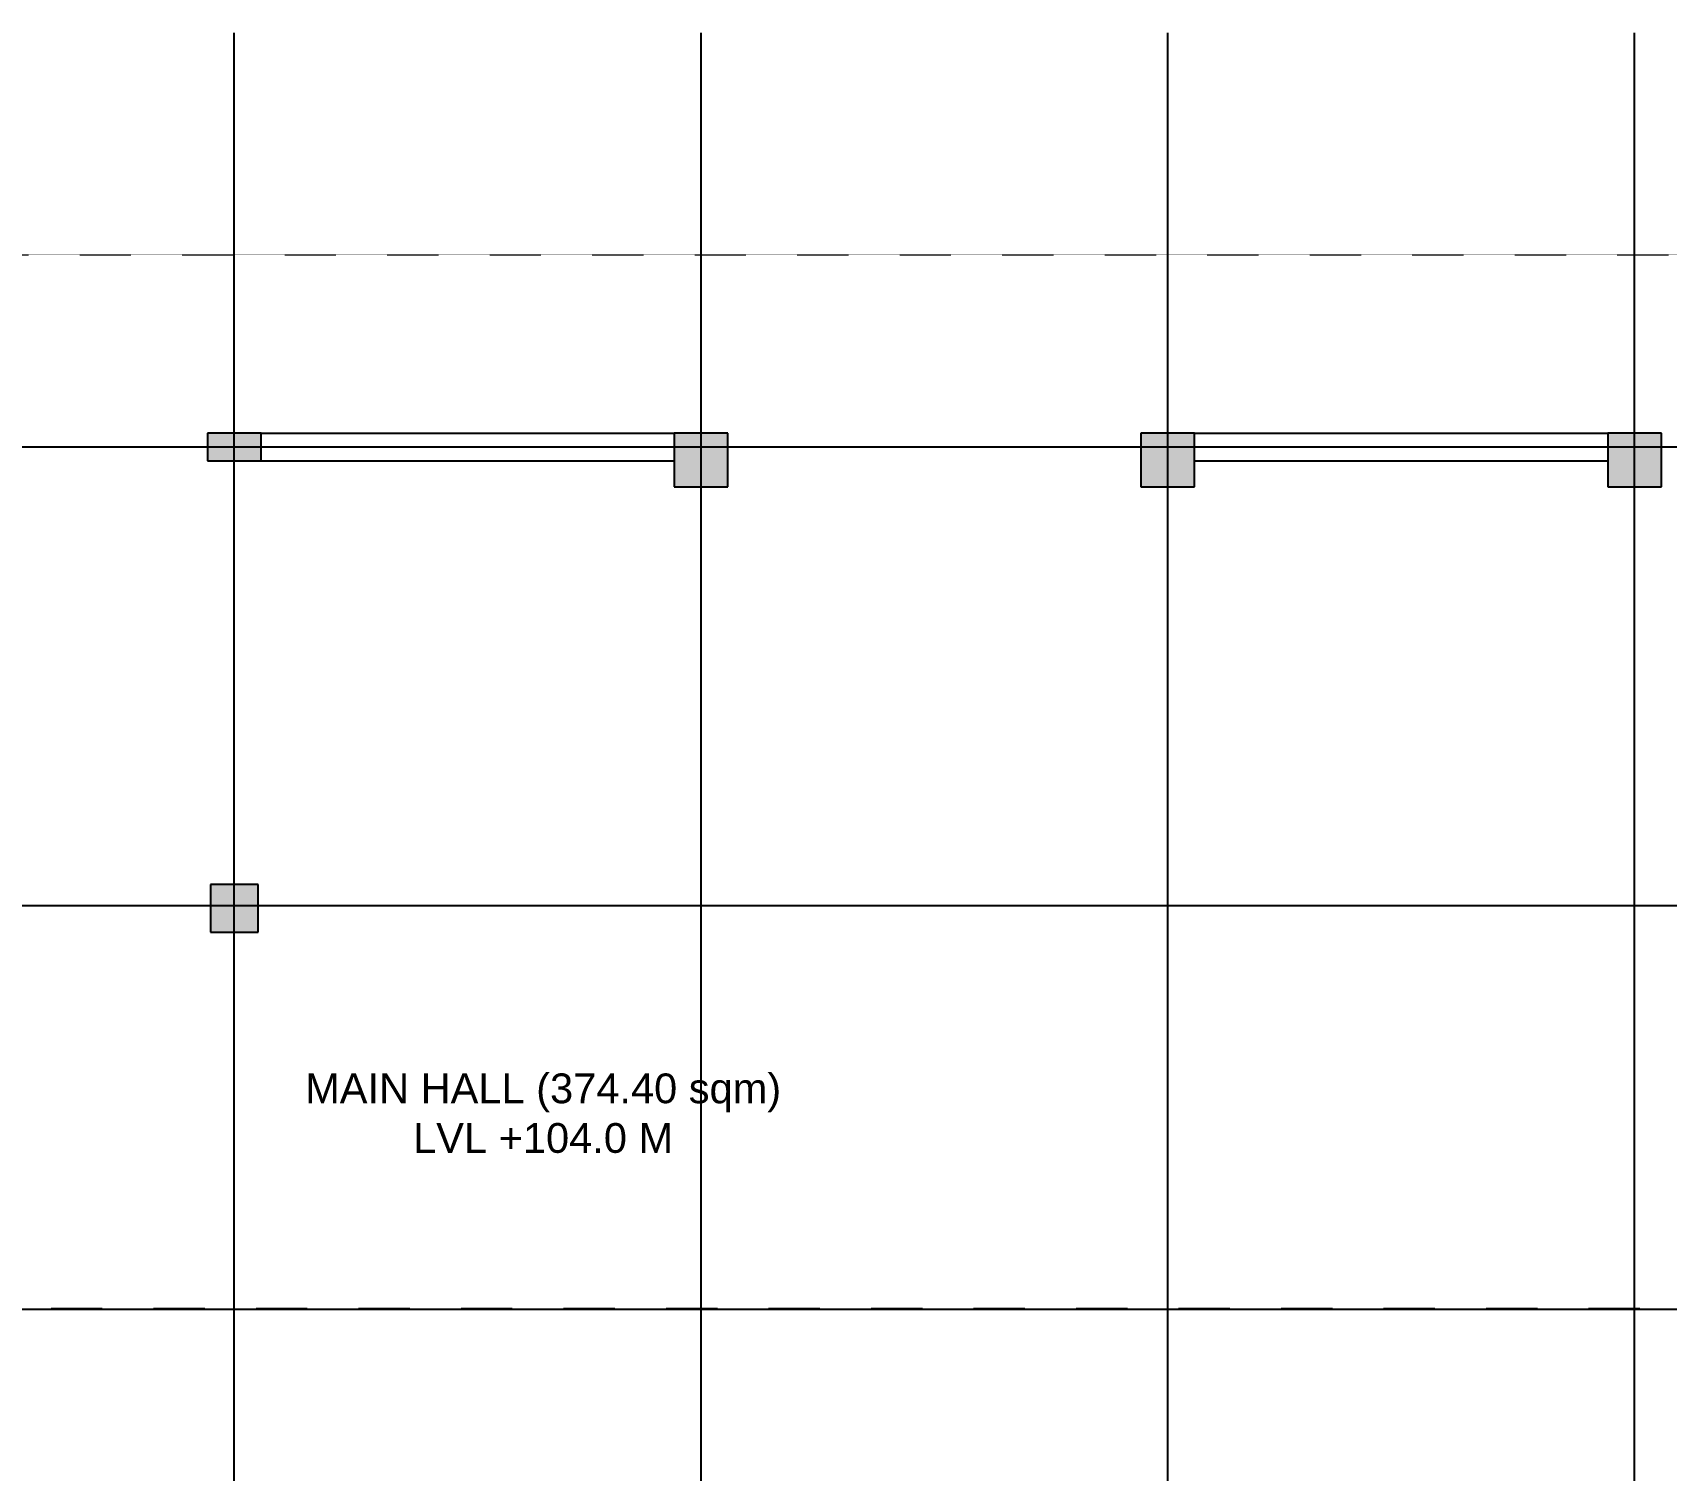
# Model space of a CAD drawing. Header units: millimetres. Extents: x 2659630 to 6742168, y -2425387 to -732288.
# Drawn here: x 2949646 to 2963365, y -1108558 to -1096484 of the extents above; entities that cross this region are included whole.
import ezdxf
from ezdxf.enums import TextEntityAlignment as Align

# ---------------------------------------------------------------- set-up
doc = ezdxf.new("R2010")
doc.units = ezdxf.units.MM
doc.linetypes.add('DASHED', pattern=[0.75, 0.5, -0.25])
doc.linetypes.add('Hidden', pattern=[7.143750000000001, 4.7625, -2.38125])
doc.layers.add('A-hatch', color=253, linetype='Continuous', lineweight=0)
doc.layers.add('A-STRUCTURE ABOVE', color=251, linetype='DASHED', lineweight=0)
doc.layers.add('A-LINE 08', color=8, linetype='Continuous')
doc.layers.add('S-COLUMN', color=1, linetype='Continuous')
doc.styles.add('Arial', font='arial.ttf', dxfattribs={"height": 123})
doc.styles.add('style1', font='handlet.shx')

# ---------------------------------------------------------------- blocks, each defined once
blk = doc.blocks.new('vvv')
at = {"layer": 'A-hatch', "true_color": 0x939598}
h = blk.add_hatch(color=252, dxfattribs=at)
h.dxf.hatch_style = 1
h.paths.add_polyline_path([(-119748.3147481242, -265804.4865403082), (-120198.3147481168, -265804.4841933115), (-120198.3170950944, -266254.4800339825), (-119748.3170951018, -266254.4823809811)])
h.paths.add_polyline_path([(-123668.3147480758, -265804.4660953437), (-124118.3147480721, -265804.4637483452), (-124118.3170950422, -266254.4595890185), (-123668.3170950497, -266254.4619360175)])
h.paths.add_polyline_path([(-127588.3147480255, -265804.4456503792), (-128038.3147480162, -265804.4433033806), (-128038.3170949938, -266254.4391440549), (-127588.3170950012, -266254.4414910506)])
h.paths.add_polyline_path([(-131508.3147479678, -265804.4252054137), (-131958.314747964, -265804.4228584166), (-131958.3170949379, -266254.4187892694), (-131508.3170949491, -266254.4211362689)])
h.paths.add_polyline_path([(-135428.3147479193, -265804.4047604497), (-135878.3147479082, -265804.4024134511), (-135878.3159474814, -266034.4024134493), (-135428.3159474889, -266034.4047604473)])
h.paths.add_polyline_path([(-139348.3147478579, -265804.3843154851), (-139798.3147478523, -265804.3819684866), (-139798.3159474293, -266034.3819684829), (-139348.3159474274, -266034.3843154823)])
h.paths.add_polyline_path([(-142968.3147058478, -265804.3654351868), (-143418.3147058403, -265804.3630881878), (-143418.3159054155, -266034.3630881859), (-142968.3159054229, -266034.3654351821)])
h.paths.add_polyline_path([(-146478.3146638172, -265804.3430633219), (-146928.3146638172, -265804.340716322), (-146928.3146638395, -265804.3447815999), (-146698.3199286768, -266034.3419158747), (-146478.3158634016, -266034.3430633172)])
h.paths.add_polyline_path([(-146928.3146638395, -265804.3447815999), (-146928.315863396, -266034.3407163201), (-146698.3199286768, -266034.3419158747)])
h.paths.add_polyline_path([(-146698.3341699848, -269544.3418218056), (-146928.3341699867, -269544.3406222286), (-146928.336516981, -269994.3406222239), (-146698.336516981, -269994.3418218005)])
h.paths.add_polyline_path([(-146698.369479253, -276314.3377548531), (-146928.3694792511, -276314.3365552751), (-146928.371826251, -276764.3365552709), (-146698.371826251, -276764.337754847)])
h.paths.add_polyline_path([(-146478.390132864, -280274.3430631245), (-146698.3902269052, -280274.3419157015), (-146928.3913324298, -280504.3406220786), (-146928.3913324298, -280504.3407161236), (-146478.3913324373, -280504.3430631226)])
h.paths.add_polyline_path([(-146698.3902269052, -280274.3419157015), (-146928.3901328584, -280274.340716125), (-146928.3913324298, -280504.3406220786)])
h.paths.add_polyline_path([(-142968.3901748704, -280274.3613697118), (-143418.3901748667, -280274.3590227142), (-143418.3913744381, -280504.3590227123), (-142968.3913744474, -280504.3613697081)])
h.paths.add_polyline_path([(-139348.3902168768, -280274.3802500134), (-139798.390216873, -280274.377903014), (-139798.39141645, -280504.3779030098), (-139348.3914164538, -280504.3802500102)])
h.paths.add_polyline_path([(-131508.388985646, -280054.4210459031), (-131958.3889856385, -280054.4186989041), (-131958.391332644, -280504.4201621325), (-131508.3913326496, -280504.4225091324)])
h.paths.add_polyline_path([(-127588.3889856962, -280054.4414908667), (-128038.3889856907, -280054.4391438677), (-128038.3913326906, -280504.4392379061), (-127588.3913326943, -280504.4415849037)])
h.paths.add_polyline_path([(-123668.3889857465, -280054.4619358303), (-124118.3889857372, -280054.4595888318), (-124118.3913327353, -280504.4596828702), (-123668.3913327465, -280504.4620298692)])
h.paths.add_polyline_path([(-119748.3889857968, -280054.4823807958), (-120198.3889857912, -280054.4800337977), (-120198.3913327912, -280504.4801278347), (-119748.3913327949, -280504.4824748333)])
h.paths.add_polyline_path([(-135453.3696937161, -276339.3964977791), (-135853.3696937123, -276339.3944115574), (-135853.3717799345, -276739.3944115522), (-135453.3717799382, -276739.3964977735)])
h.paths.add_polyline_path([(-135453.3457975751, -269594.4005646734), (-135853.3457975714, -269594.3984784521), (-135853.3478837935, -269994.3984784484), (-135453.3478837991, -269994.4005646682)])
h.paths.add_polyline_path([(-139458.3341700742, -269544.3795824046), (-139688.3341700742, -269544.3783828286), (-139688.3365170741, -269994.378382822), (-139458.3365170741, -269994.3795823972)])
h.paths.add_polyline_path([(-139458.37066893, -276542.4599274676), (-139458.4692993732, -276542.4599426431), (-139458.3944782773, -276508.0923974309), (-139458.5066735083, -276456.3096960317), (-139458.3702196116, -276456.3096750379), (-139458.369479348, -276314.3756094924), (-139688.3694793386, -276314.3744099168), (-139688.3718263404, -276764.3744099103), (-139458.3718263423, -276764.3756094868)])
h.paths.add_polyline_path([(-143078.3347437633, -269654.364861425), (-143188.3383293496, -269544.3601283734), (-143308.3341700332, -269544.3595025279), (-143308.3365170294, -269994.3595025232), (-143078.3365170313, -269994.3607020993)])
h.paths.add_polyline_path([(-143078.3341700332, -269544.3607021067), (-143188.3383293515, -269544.3601283729), (-143078.3347437633, -269654.364861425)], flags=17)
at = {"layer": 'A-LINE 08', "color": 253}
for p, q in [((-135653.3146639047, -282004.399427851), (-135653.3146639047, -262439.5084041562)), ((-131733.3146638535, -282004.4198728167), (-131733.3146638535, -262439.4879591926)), ((-127813.3146639047, -282004.4403177802), (-127813.3146639047, -262439.5084041562)), ((-123893.3146639047, -282004.4607627452), (-123893.3146639047, -262439.5084041562)), ((-135878.3147479082, -265804.4024134511), (-135878.3159474814, -266034.4024134493)), ((-135428.3147479193, -265804.4047604497), (-135878.3147479082, -265804.4024134511)), ((-135428.3159474889, -266034.4047604473), (-135428.3147479193, -265804.4047604497)), ((-135428.3147479193, -265804.4047604497), (-131958.314747964, -265804.4228584166)), ((-131958.314747964, -265804.4228584166), (-131958.3170949379, -266254.4187892694)), ((-131508.3147479678, -265804.4252054137), (-131958.314747964, -265804.4228584166)), ((-131508.3170949491, -266254.4211362689), (-131508.3147479678, -265804.4252054137)), ((-128038.3147480162, -265804.4433033806), (-128038.3170949938, -266254.4391440549)), ((-127588.3147480255, -265804.4456503792), (-128038.3147480162, -265804.4433033806)), ((-127588.3170950012, -266254.4414910506), (-127588.3147480255, -265804.4456503792)), ((-127588.3147480255, -265804.4456503792), (-124118.3147480721, -265804.4637483452)), ((-124118.3147480721, -265804.4637483452), (-124118.3170950422, -266254.4595890185)), ((-123668.3147480758, -265804.4660953437), (-124118.3147480721, -265804.4637483452)), ((-123668.3170950497, -266254.4619360175), (-123668.3147480758, -265804.4660953437)), ((-149881.9973116936, -265919.3513333849), (-117544.861641583, -265919.3513333849)), ((-135878.3159474814, -266034.4024134493), (-135428.3159474889, -266034.4047604473)), ((-135428.3159474889, -266034.4047604473), (-131958.315947541, -266034.4228584133)), ((-127588.3159475932, -266034.4456503764), (-124118.3159476435, -266034.4637483419)), ((-131958.3170949379, -266254.4187892694), (-131508.3170949491, -266254.4211362689)), ((-128038.3170949938, -266254.4391440549), (-127588.3170950012, -266254.4414910506)), ((-124118.3170950422, -266254.4595890185), (-123668.3170950497, -266254.4619360175)), ((-135853.3457975714, -269594.3984784521), (-135853.3478837935, -269994.3984784484)), ((-135453.3457975751, -269594.4005646734), (-135853.3457975714, -269594.3984784521)), ((-135453.3478837991, -269994.4005646682), (-135453.3457975751, -269594.4005646734)), ((-149881.9973116936, -269769.3513333849), (-117544.861641583, -269769.3513333849)), ((-135853.3478837935, -269994.3984784484), (-135453.3478837991, -269994.4005646682)), ((-149246.9973116936, -273159.3513333849), (-117544.861641583, -273159.3513333849))]:
    blk.add_line(p, q, dxfattribs=at)
at = {"layer": 'A-STRUCTURE ABOVE', "color": 252, "linetype": 'Hidden', "ltscale": 0.005, "true_color": 0x939598}
for p, q in [((-148428.3068404915, -264304.3369582919), (-91518.30684125889, -264304.6337753674)), ((-100368.3509191023, -273154.5855379612), (-139578.359599323, -273154.3810361144))]:
    blk.add_line(p, q, dxfattribs=at)
at = {"layer": 'A-LINE 08', "color": 253, "insert": (-129766.0353655545, -271180.9279073379), "char_height": 249.9999999999998, "width": 6586.347011078115, "attachment_point": 3, "style": 'Arial'}
blk.add_mtext('\\pxqc;MAIN HALL (374.40 sqm)\\PLVL +104.0 M', dxfattribs=at)
at = {"layer": 'A-LINE 08', "color": 253, "style": 'style1'}
for tag, height, p in [('HD1', 212.1468745745996, (-102239.072470129, -266931.9436786682)), ('HD4', 212.1468745745996, (-112838.7469268842, -268838.8010378671)), ('HD4', 212.1468745745996, (-107525.9211075911, -269430.5273375991)), ('HD4', 212.1468745745996, (-98428.93253814522, -269411.5728756436)), ('HD6', 212.1468745745996, (-108958.0084401602, -269948.6138302144)), ('HD6', 212.1468745745996, (-99703.20888020936, -270784.5920501612)), ('HD4', 212.1468745745996, (-113560.5438042795, -271641.2675390053)), ('HD4', 212.1468745745996, (-109276.5025078906, -271641.289882639)), ('HD4', 212.1468745745996, (-119394.4499192508, -271968.4624563893)), ('HD6', 212.1468745745996, (-108958.0216722516, -273228.596008339)), ('HD6', 212.1468745745996, (-99703.21765307989, -273235.673757717)), ('HD3', 212.1468745745996, (-115588.0898187933, -274927.4894435364)), ('HD4', 212.1468745745996, (-119382.0834430242, -276082.6196952318)), ('HD5', 212.1468745746402, (-119238.1198973143, -278310.9914349518)), ('HD5', 212.1468745746402, (-118043.1345590847, -278310.9914349518)), ('HD5', 212.1468745746402, (-116825.1345590847, -278310.9914349518))]:
    blk.add_attdef(tag, text='', height=height, dxfattribs=at).set_placement(p, align=Align.CENTER)

msp = doc.modelspace()

# ---------------------------------------------------------------- block references
at = {"layer": 'S-COLUMN', "ltscale": 2500}
msp.add_blockref('vvv', (3086991.6527, -834044.304580901), dxfattribs=at)

doc.saveas('drawing.dxf')
